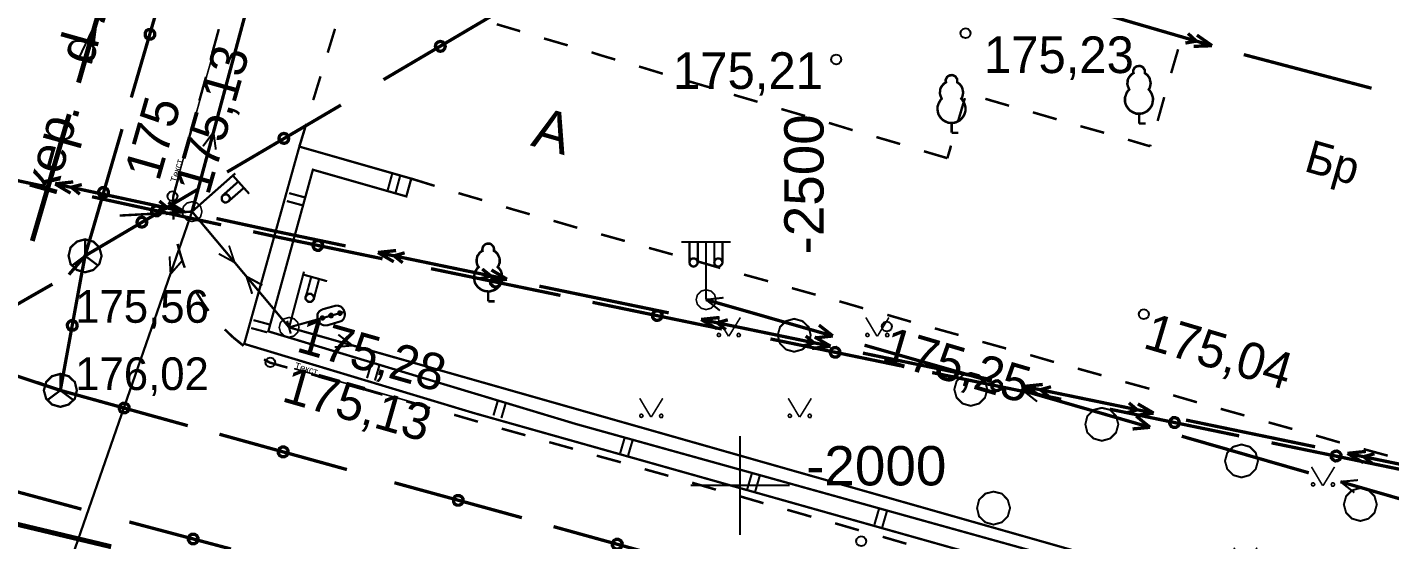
# Model space of a CAD drawing. Extents: x -2634 to -2115, y -2142 to -1393.
# Drawn here: x -2521.59 to -2480.32, y -2001.65 to -1986.11 of the extents above; entities that cross this region are included whole.
import ezdxf

# ---------------------------------------------------------------- set-up
doc = ezdxf.new("R2010")
doc.units = 0
doc.header["$MEASUREMENT"] = 0
for name, color, linetype in [('500_Геодез-Пункты_гео', 7, 'Continuous'), ('500_Дополн-Бордюры__п', 7, 'Continuous'), ('500_Дороги-Проезжие_ч', 7, 'Continuous'), ('500_Линии_-Линии_связ', 7, 'Continuous'), ('500_Линии_-ЛЭП_кабель', 7, 'Continuous'), ('500_Линии_-ЛЭП_провод', 7, 'Continuous'), ('500_Линии_-Смотровые_', 7, 'Continuous'), ('500_Линии_-Фонари_час', 7, 'Continuous'), ('500_Линии_-Электрокаб', 7, 'Continuous'), ('500_Объект-Опоры', 7, 'Continuous'), ('500_Огражд-Ограждения', 7, 'Continuous'), ('500_Растит-Газоны__са', 7, 'Continuous'), ('500_Растит-Лес_и_лесо', 7, 'Continuous'), ('500_Рельеф-Высотные_о', 7, 'Continuous'), ('500_Трубоп-Газопровод', 7, 'Continuous'), ('500_Трубоп-Канализаци', 7, 'Continuous'), ('ЗАЯВКИ-Условные_з', 7, 'Continuous')]:
    doc.layers.add(name, color=color, linetype=linetype)
doc.styles.add('TARIAL', font='Arial')

# ---------------------------------------------------------------- blocks, each defined once
blk = doc.blocks.new('block_25')
at = {"layer": '500_Растит-Газоны__са', "color": 0, "const_width": 0.05}
for points in [[(2.35, 3.02), (2.69, 2.45)], [(2.7, 2.45), (3.05, 3.02)], [(0, 0.57), (0.34, 0)], [(0.35, 0), (0.7, 0.57)]]:
    blk.add_lwpolyline(points, dxfattribs=at)
for points in [[(2.4, 2.54), (2.42, 2.53), (2.44, 2.51), (2.45, 2.49), (2.44, 2.46), (2.42, 2.45), (2.4, 2.44), (2.37, 2.45), (2.36, 2.46), (2.35, 2.49), (2.36, 2.51), (2.37, 2.53)], [(3, 2.54), (3.02, 2.53), (3.04, 2.51), (3.05, 2.49), (3.04, 2.46), (3.02, 2.44), (3, 2.44), (2.97, 2.44), (2.96, 2.46), (2.95, 2.49), (2.96, 2.51), (2.97, 2.53)], [(0.05, 0.09), (0.07, 0.08), (0.09, 0.06), (0.1, 0.04), (0.09, 0.01), (0.07, 0), (0.05, -0.01), (0.02, 0), (0.01, 0.01), (0, 0.04), (0.01, 0.06), (0.02, 0.08)], [(0.65, 0.09), (0.68, 0.08), (0.69, 0.06), (0.7, 0.04), (0.69, 0.01), (0.68, -0.01), (0.65, -0.01), (0.63, -0.01), (0.61, 0.01), (0.6, 0.04), (0.61, 0.06), (0.63, 0.08)]]:
    blk.add_lwpolyline(points, close=True, dxfattribs=at)

msp = doc.modelspace()

# ---------------------------------------------------------------- linework, layer by layer
at = {"layer": '500_Геодез-Пункты_гео', "color": 94, "const_width": 0.065}
for points in [[(-2500, -1998.5), (-2500, -2001.5)], [(-2501.5, -2000), (-2498.5, -2000)]]:
    msp.add_lwpolyline(points, dxfattribs=at)
at = {"layer": '500_Дополн-Бордюры__п', "color": 1, "const_width": 0.075}
for points in [[(-2506.66, -1986.23), (-2507.37, -1986.02)], [(-2515.99, -1986.9), (-2515.79, -1986.17)], [(-2512.27, -1986.16), (-2512.49, -1986.88)], [(-2505.22, -1986.66), (-2505.94, -1986.45)], [(-2504.19, -1986.97), (-2504.5, -1986.87)], [(-2486.73, -1986.78), (-2486.94, -1987.5)], [(-2503.78, -1987.09), (-2504.19, -1986.97)], [(-2502.34, -1987.52), (-2503.06, -1987.3)], [(-2516.38, -1988.34), (-2516.18, -1987.62)], [(-2512.71, -1987.6), (-2512.93, -1988.32)], [(-2500.9, -1987.94), (-2501.62, -1987.73)], [(-2499.47, -1988.37), (-2500.19, -1988.16)], [(-2498.03, -1988.8), (-2498.75, -1988.59)], [(-2493.19, -1988.26), (-2493.4, -1988.98)], [(-2491.85, -1988.49), (-2492.57, -1988.28)], [(-2487.15, -1988.23), (-2487.35, -1988.95)], [(-2496.59, -1989.23), (-2497.31, -1989.01)], [(-2490.41, -1988.9), (-2491.13, -1988.69)], [(-2516.78, -1989.79), (-2516.58, -1989.07)], [(-2513.14, -1989.04), (-2513.35, -1989.73)], [(-2513.35, -1989.73), (-2513.25, -1989.4)], [(-2488.97, -1989.31), (-2489.69, -1989.11)], [(-2495.15, -1989.65), (-2495.87, -1989.44)], [(-2493.61, -1989.7), (-2493.72, -1990.08)], [(-2493.72, -1990.08), (-2493.62, -1989.75)], [(-2487.58, -1989.72), (-2488.25, -1989.52)], [(-2487.56, -1989.67), (-2487.58, -1989.72)], [(-2493.72, -1990.08), (-2494.43, -1989.87)], [(-2517.17, -1991.24), (-2516.97, -1990.51)], [(-2509.96, -1990.7), (-2509.25, -1990.92)], [(-2517.17, -1991.24), (-2517.19, -1991.59)], [(-2517.17, -1991.26), (-2517.17, -1991.24)], [(-2517.17, -1991.6), (-2517.17, -1991.26)], [(-2508.53, -1991.14), (-2507.81, -1991.35)], [(-2517.16, -1991.94), (-2517.17, -1991.6)], [(-2507.09, -1991.57), (-2506.89, -1991.63)], [(-2506.89, -1991.63), (-2506.37, -1991.78)], [(-2505.65, -1991.98), (-2504.93, -1992.19)], [(-2516.97, -1992.94), (-2517.04, -1992.68)], [(-2504.21, -1992.39), (-2503.49, -1992.59)], [(-2516.87, -1993.27), (-2516.97, -1992.94)], [(-2502.76, -1992.8), (-2502.04, -1993)], [(-2516.82, -1993.4), (-2516.87, -1993.27)], [(-2501.32, -1993.2), (-2500.6, -1993.41)], [(-2499.88, -1993.61), (-2499.15, -1993.81)], [(-2516.44, -1994.19), (-2516.5, -1994.08)], [(-2516.26, -1994.48), (-2516.44, -1994.19)], [(-2498.43, -1994.02), (-2497.71, -1994.22)], [(-2516.1, -1994.71), (-2516.26, -1994.48)], [(-2496.99, -1994.42), (-2496.27, -1994.63)], [(-2495.54, -1994.83), (-2494.82, -1995.04)], [(-2515.36, -1995.51), (-2515.61, -1995.27)], [(-2515.1, -1995.72), (-2515.36, -1995.51)], [(-2494.1, -1995.24), (-2493.38, -1995.44)], [(-2515.04, -1995.77), (-2515.1, -1995.72)], [(-2492.66, -1995.65), (-2491.94, -1995.85)], [(-2514.24, -1996.28), (-2514.42, -1996.18)], [(-2513.71, -1996.43), (-2514.24, -1996.28)], [(-2491.21, -1996.05), (-2490.49, -1996.26)], [(-2512.27, -1996.84), (-2512.99, -1996.63)], [(-2489.77, -1996.46), (-2489.05, -1996.66)], [(-2510.83, -1997.25), (-2511.55, -1997.04)], [(-2488.33, -1996.87), (-2487.6, -1997.07)], [(-2486.88, -1997.27), (-2486.16, -1997.48)], [(-2509.39, -1997.66), (-2510.11, -1997.45)], [(-2485.44, -1997.68), (-2484.72, -1997.88)], [(-2507.94, -1998.07), (-2508.66, -1997.86)], [(-2483.99, -1998.09), (-2483.27, -1998.29)], [(-2506.5, -1998.48), (-2507.22, -1998.28)], [(-2482.55, -1998.49), (-2481.83, -1998.7)], [(-2505.06, -1998.89), (-2505.78, -1998.69)], [(-2481.11, -1998.9), (-2480.38, -1999.1)], [(-2503.61, -1999.3), (-2504.34, -1999.1)], [(-2502.17, -1999.71), (-2502.89, -1999.51)], [(-2500.73, -2000.13), (-2501.45, -1999.92)], [(-2499.29, -2000.54), (-2500.01, -2000.33)], [(-2497.84, -2000.95), (-2498.57, -2000.74)], [(-2496.4, -2001.36), (-2497.12, -2001.15)], [(-2494.96, -2001.77), (-2495.68, -2001.56)]]:
    msp.add_lwpolyline(points, dxfattribs=at)
at = {"layer": '500_Линии_-Линии_связ', "color": 0, "const_width": 0.1}
for points in [[(-2518.44, -1988.24), (-2517.32, -1984.4)], [(-2510.8, -1987.7), (-2507.36, -1985.67)], [(-2515.54, -1990.5), (-2512.09, -1988.47)], [(-2519.84, -1993.04), (-2518.72, -1989.2)], [(-2521.1, -1990.93), (-2525.01, -1990.09)], [(-2519.84, -1993.04), (-2516.4, -1991.01)], [(-2515.72, -1992.1), (-2519.63, -1991.25)], [(-2513.88, -1992.5), (-2514.75, -1992.31)], [(-2510.83, -1993.13), (-2513.88, -1992.5)], [(-2519.84, -1993.04), (-2520.33, -1993.61)], [(-2519.84, -1993.04), (-2519.98, -1993.78)], [(-2520.59, -1997.12), (-2519.87, -1993.18)], [(-2505.44, -1994.24), (-2509.36, -1993.43)], [(-2524.3, -1995.89), (-2520.83, -1993.9)], [(-2500.55, -1995.26), (-2504.47, -1994.45)], [(-2495.16, -1996.37), (-2499.08, -1995.56)], [(-2523.73, -1996.08), (-2520.59, -1997.12)], [(-2490.27, -1997.39), (-2494.18, -1996.58)], [(-2520.59, -1997.12), (-2521.3, -1996.88)], [(-2520.59, -1997.12), (-2516.73, -1998.19)], [(-2484.88, -1998.5), (-2488.8, -1997.69)], [(-2515.77, -1998.45), (-2511.91, -1999.52)], [(-2479.98, -1999.52), (-2483.9, -1998.71)], [(-2523.81, -1999.68), (-2519.95, -2000.72)], [(-2510.47, -1999.92), (-2506.61, -2000.98)], [(-2518.5, -2001.11), (-2515.42, -2001.93)], [(-2505.65, -2001.25), (-2501.79, -2002.32)]]:
    msp.add_lwpolyline(points, dxfattribs=at)
for points in [[(-2518.02, -1986.28), (-2517.98, -1986.21), (-2517.91, -1986.18), (-2517.84, -1986.18), (-2517.77, -1986.22), (-2517.73, -1986.29), (-2517.73, -1986.36), (-2517.77, -1986.43), (-2517.84, -1986.47), (-2517.92, -1986.47), (-2517.99, -1986.43), (-2518.02, -1986.36)], [(-2509.15, -1986.56), (-2509.08, -1986.54), (-2509, -1986.56), (-2508.95, -1986.61), (-2508.93, -1986.69), (-2508.95, -1986.76), (-2509, -1986.82), (-2509.08, -1986.84), (-2509.15, -1986.82), (-2509.21, -1986.76), (-2509.23, -1986.69), (-2509.21, -1986.61)], [(-2513.89, -1989.35), (-2513.82, -1989.33), (-2513.74, -1989.35), (-2513.69, -1989.41), (-2513.67, -1989.48), (-2513.69, -1989.56), (-2513.74, -1989.61), (-2513.81, -1989.63), (-2513.89, -1989.61), (-2513.95, -1989.56), (-2513.97, -1989.48), (-2513.95, -1989.41)], [(-2519.43, -1991.08), (-2519.39, -1991.01), (-2519.32, -1990.97), (-2519.24, -1990.98), (-2519.17, -1991.02), (-2519.14, -1991.08), (-2519.14, -1991.16), (-2519.18, -1991.23), (-2519.25, -1991.27), (-2519.33, -1991.26), (-2519.39, -1991.22), (-2519.43, -1991.16)], [(-2518.2, -1991.89), (-2518.12, -1991.87), (-2518.05, -1991.89), (-2517.99, -1991.95), (-2517.97, -1992.02), (-2517.99, -1992.1), (-2518.05, -1992.15), (-2518.12, -1992.17), (-2518.2, -1992.15), (-2518.25, -1992.1), (-2518.27, -1992.03), (-2518.25, -1991.95)], [(-2517.71, -1991.82), (-2517.78, -1991.79), (-2517.82, -1991.72), (-2517.82, -1991.64), (-2517.79, -1991.57), (-2517.72, -1991.53), (-2517.65, -1991.53), (-2517.58, -1991.56), (-2517.53, -1991.63), (-2517.53, -1991.71), (-2517.57, -1991.78), (-2517.63, -1991.82)], [(-2512.82, -1992.87), (-2512.89, -1992.84), (-2512.93, -1992.77), (-2512.94, -1992.69), (-2512.9, -1992.62), (-2512.84, -1992.58), (-2512.76, -1992.58), (-2512.69, -1992.61), (-2512.65, -1992.68), (-2512.64, -1992.75), (-2512.68, -1992.82), (-2512.74, -1992.87)], [(-2507.43, -1993.99), (-2507.5, -1993.95), (-2507.55, -1993.89), (-2507.55, -1993.81), (-2507.52, -1993.74), (-2507.45, -1993.7), (-2507.37, -1993.69), (-2507.3, -1993.73), (-2507.26, -1993.79), (-2507.26, -1993.87), (-2507.29, -1993.94), (-2507.36, -1993.98)], [(-2502.54, -1995), (-2502.61, -1994.96), (-2502.65, -1994.9), (-2502.65, -1994.82), (-2502.62, -1994.75), (-2502.55, -1994.71), (-2502.48, -1994.71), (-2502.41, -1994.74), (-2502.36, -1994.81), (-2502.36, -1994.88), (-2502.4, -1994.95), (-2502.46, -1994.99)], [(-2520.38, -1995.12), (-2520.34, -1995.05), (-2520.28, -1995.01), (-2520.2, -1995), (-2520.13, -1995.04), (-2520.09, -1995.1), (-2520.08, -1995.18), (-2520.11, -1995.25), (-2520.18, -1995.29), (-2520.26, -1995.3), (-2520.33, -1995.27), (-2520.37, -1995.2)], [(-2497.15, -1996.11), (-2497.22, -1996.08), (-2497.26, -1996.01), (-2497.27, -1995.94), (-2497.23, -1995.87), (-2497.17, -1995.83), (-2497.09, -1995.82), (-2497.02, -1995.86), (-2496.98, -1995.92), (-2496.97, -1996), (-2497.01, -1996.07), (-2497.07, -1996.11)], [(-2492.26, -1997.13), (-2492.33, -1997.09), (-2492.37, -1997.03), (-2492.37, -1996.95), (-2492.34, -1996.88), (-2492.27, -1996.84), (-2492.19, -1996.83), (-2492.13, -1996.87), (-2492.08, -1996.93), (-2492.08, -1997.01), (-2492.11, -1997.08), (-2492.18, -1997.12)], [(-2518.62, -1997.51), (-2518.55, -1997.55), (-2518.51, -1997.61), (-2518.51, -1997.69), (-2518.55, -1997.76), (-2518.62, -1997.8), (-2518.7, -1997.8), (-2518.77, -1997.76), (-2518.8, -1997.69), (-2518.8, -1997.61), (-2518.76, -1997.55), (-2518.7, -1997.51)], [(-2486.87, -1998.24), (-2486.94, -1998.21), (-2486.98, -1998.14), (-2486.99, -1998.07), (-2486.95, -1998), (-2486.89, -1997.95), (-2486.81, -1997.95), (-2486.74, -1997.98), (-2486.7, -1998.05), (-2486.69, -1998.13), (-2486.73, -1998.2), (-2486.79, -1998.24)], [(-2513.8, -1998.84), (-2513.73, -1998.88), (-2513.69, -1998.95), (-2513.7, -1999.03), (-2513.73, -1999.09), (-2513.8, -1999.13), (-2513.88, -1999.13), (-2513.95, -1999.09), (-2513.99, -1999.02), (-2513.98, -1998.95), (-2513.95, -1998.88), (-2513.88, -1998.84)], [(-2481.97, -1999.26), (-2482.04, -1999.22), (-2482.09, -1999.16), (-2482.09, -1999.08), (-2482.06, -1999.01), (-2481.99, -1998.97), (-2481.91, -1998.96), (-2481.84, -1999), (-2481.8, -1999.06), (-2481.8, -1999.14), (-2481.83, -1999.21), (-2481.9, -1999.25)], [(-2508.5, -2000.31), (-2508.43, -2000.35), (-2508.39, -2000.41), (-2508.39, -2000.49), (-2508.43, -2000.56), (-2508.5, -2000.6), (-2508.58, -2000.6), (-2508.65, -2000.56), (-2508.68, -2000.49), (-2508.68, -2000.41), (-2508.64, -2000.34), (-2508.58, -2000.31)], [(-2516.53, -2001.48), (-2516.46, -2001.52), (-2516.42, -2001.59), (-2516.42, -2001.66), (-2516.46, -2001.73), (-2516.53, -2001.77), (-2516.61, -2001.77), (-2516.67, -2001.73), (-2516.71, -2001.66), (-2516.71, -2001.59), (-2516.67, -2001.52), (-2516.61, -2001.48)], [(-2503.68, -2001.64), (-2503.61, -2001.68), (-2503.57, -2001.75), (-2503.58, -2001.82), (-2503.61, -2001.89), (-2503.68, -2001.93), (-2503.76, -2001.93), (-2503.83, -2001.89), (-2503.87, -2001.82), (-2503.86, -2001.74), (-2503.83, -2001.68), (-2503.76, -2001.64)]]:
    msp.add_lwpolyline(points, close=True, dxfattribs=at)
at = {"layer": '500_Линии_-ЛЭП_кабель', "color": 2, "const_width": 0.1}
msp.add_lwpolyline([(-2516.6, -1991.7), (-2508.86, -1962.97)], dxfattribs=at)
at = {"layer": '500_Линии_-ЛЭП_кабель', "color": 0, "const_width": 0.06}
for points in [[(-2516.6, -1991.7), (-2515.95, -1989.29)], [(-2516.27, -1989.72), (-2515.95, -1989.29)], [(-2515.88, -1989.82), (-2515.95, -1989.29)]]:
    msp.add_lwpolyline(points, dxfattribs=at)
at = {"layer": '500_Линии_-ЛЭП_провод', "color": 253, "const_width": 0.07}
for points in [[(-2527.03, -2021.74), (-2516.6, -1991.7)], [(-2513.66, -1995.21), (-2516.6, -1991.7)], [(-2484.39, -2003.54), (-2513.66, -1995.21)]]:
    msp.add_lwpolyline(points, dxfattribs=at)
at = {"layer": '500_Линии_-ЛЭП_провод', "color": 0}
for points, const_width in [([(-2516.6, -1991.7), (-2517.25, -1993.59)], 0.06), ([(-2516.6, -1991.7), (-2515.31, -1993.24)], 0.06), ([(-2517.28, -1993.06), (-2517.25, -1993.59)], 0.06), ([(-2515.79, -1992.98), (-2515.31, -1993.24)], 0.06), ([(-2515.48, -1992.73), (-2515.31, -1993.24)], 0.06), ([(-2516.9, -1993.19), (-2517.25, -1993.59)], 0.06), ([(-2513.66, -1995.21), (-2514.95, -1993.67)], 0.065), ([(-2514.78, -1994.19), (-2514.95, -1993.67)], 0.065), ([(-2514.47, -1993.93), (-2514.95, -1993.67)], 0.065), ([(-2513.66, -1995.21), (-2511.74, -1995.76)], 0.06), ([(-2512.17, -1995.43), (-2511.74, -1995.76)], 0.06), ([(-2512.28, -1995.81), (-2511.74, -1995.76)], 0.06)]:
    msp.add_lwpolyline(points, dxfattribs=dict(at, const_width=const_width))
at = {"layer": '500_Линии_-Смотровые_', "color": 0, "const_width": 0.07}
for points in [[(-2519.84, -1992.54), (-2519.59, -1992.61), (-2519.41, -1992.79), (-2519.34, -1993.04), (-2519.41, -1993.29), (-2519.59, -1993.47), (-2519.84, -1993.54), (-2520.09, -1993.47), (-2520.28, -1993.29), (-2520.34, -1993.04), (-2520.28, -1992.79), (-2520.09, -1992.61)], [(-2519.84, -1992.99), (-2519.84, -1992.99), (-2519.84, -1992.99), (-2519.84, -1992.99), (-2519.84, -1992.99), (-2519.84, -1992.99), (-2519.84, -1992.99), (-2519.84, -1992.99), (-2519.84, -1992.99), (-2519.84, -1992.99), (-2519.84, -1992.99), (-2519.84, -1992.99)], [(-2520.59, -1996.62), (-2520.34, -1996.69), (-2520.15, -1996.87), (-2520.09, -1997.12), (-2520.15, -1997.37), (-2520.34, -1997.55), (-2520.59, -1997.62), (-2520.84, -1997.55), (-2521.02, -1997.37), (-2521.09, -1997.12), (-2521.02, -1996.87), (-2520.84, -1996.69)], [(-2520.59, -1997.07), (-2520.59, -1997.07), (-2520.59, -1997.07), (-2520.59, -1997.07), (-2520.59, -1997.07), (-2520.59, -1997.07), (-2520.59, -1997.07), (-2520.59, -1997.07), (-2520.59, -1997.07), (-2520.59, -1997.07), (-2520.59, -1997.07), (-2520.59, -1997.07)]]:
    msp.add_lwpolyline(points, close=True, dxfattribs=at)
at = {"layer": '500_Линии_-Смотровые_', "color": 0, "const_width": 0.065}
for points in [[(-2519.84, -1992.54), (-2519.84, -1993.04)], [(-2520.24, -1993.34), (-2519.84, -1993.04)], [(-2519.84, -1993.04), (-2519.44, -1993.34)], [(-2520.59, -1996.62), (-2520.59, -1997.12)], [(-2520.99, -1997.42), (-2520.59, -1997.12)], [(-2520.59, -1997.12), (-2520.19, -1997.42)]]:
    msp.add_lwpolyline(points, dxfattribs=at)
at = {"layer": '500_Линии_-Фонари_час', "color": 0, "const_width": 0.065}
for points in [[(-2516.6, -1991.7), (-2515.29, -1990.54)], [(-2514.87, -1991.16), (-2515.37, -1990.6)], [(-2515.68, -1991.22), (-2515.2, -1990.79)], [(-2515.52, -1991.41), (-2515.03, -1990.98)], [(-2515.67, -1991.21), (-2515.57, -1991.12)], [(-2515.65, -1991.19), (-2515.65, -1991.19)], [(-2515.5, -1991.39), (-2515.41, -1991.31)], [(-2515.5, -1991.39), (-2515.41, -1991.31)], [(-2500.28, -1992.62), (-2501.78, -1992.62)], [(-2501.53, -1993.27), (-2501.53, -1992.62)], [(-2501.28, -1993.27), (-2501.28, -1992.62)], [(-2501.03, -1994.37), (-2501.03, -1992.62)], [(-2500.78, -1993.24), (-2500.78, -1992.62)], [(-2500.53, -1993.24), (-2500.53, -1992.62)], [(-2501.53, -1993.24), (-2501.53, -1993.12)], [(-2501.53, -1993.24), (-2501.53, -1993.12)], [(-2501.28, -1993.24), (-2501.28, -1993.12)], [(-2500.78, -1993.24), (-2500.78, -1993.12)], [(-2500.53, -1993.24), (-2500.53, -1993.12)], [(-2513.66, -1995.21), (-2513.21, -1993.52)], [(-2501.28, -1993.27), (-2501.28, -1993.27)], [(-2512.51, -1993.81), (-2513.23, -1993.61)], [(-2513.16, -1994.31), (-2512.99, -1993.68)], [(-2512.92, -1994.37), (-2512.75, -1993.74)], [(-2513.16, -1994.28), (-2513.12, -1994.16)], [(-2513.15, -1994.26), (-2513.15, -1994.26)], [(-2512.91, -1994.35), (-2512.88, -1994.23)], [(-2512.91, -1994.35), (-2512.88, -1994.23)], [(-2513.66, -1995.21), (-2511.98, -1994.74)], [(-2513.61, -1995.4), (-2513.72, -1995.01)]]:
    msp.add_lwpolyline(points, dxfattribs=at)
at = {"layer": '500_Линии_-Фонари_час', "color": 0}
for points, const_width in [([(-2515.67, -1991.21), (-2515.61, -1991.18), (-2515.54, -1991.18), (-2515.49, -1991.22), (-2515.46, -1991.27), (-2515.46, -1991.34), (-2515.5, -1991.39), (-2515.56, -1991.42), (-2515.62, -1991.42), (-2515.68, -1991.38), (-2515.7, -1991.33), (-2515.7, -1991.26)], 0.07), ([(-2501.53, -1993.24), (-2501.52, -1993.18), (-2501.47, -1993.13), (-2501.41, -1993.12), (-2501.35, -1993.13), (-2501.3, -1993.18), (-2501.28, -1993.24), (-2501.3, -1993.3), (-2501.35, -1993.35), (-2501.41, -1993.37), (-2501.47, -1993.35), (-2501.52, -1993.3)], 0.07), ([(-2500.78, -1993.24), (-2500.77, -1993.18), (-2500.72, -1993.13), (-2500.66, -1993.12), (-2500.6, -1993.13), (-2500.55, -1993.18), (-2500.53, -1993.24), (-2500.55, -1993.3), (-2500.6, -1993.35), (-2500.66, -1993.37), (-2500.72, -1993.35), (-2500.77, -1993.3)], 0.07), ([(-2513.16, -1994.28), (-2513.12, -1994.23), (-2513.07, -1994.19), (-2513, -1994.19), (-2512.95, -1994.23), (-2512.91, -1994.28), (-2512.91, -1994.35), (-2512.95, -1994.4), (-2513, -1994.44), (-2513.07, -1994.44), (-2513.12, -1994.4), (-2513.16, -1994.35)], 0.07), ([(-2511.98, -1994.74), (-2512.01, -1994.67), (-2512.05, -1994.62), (-2512.09, -1994.58), (-2512.15, -1994.56), (-2512.2, -1994.55), (-2512.24, -1994.55), (-2512.64, -1994.66), (-2512.7, -1994.69), (-2512.74, -1994.72), (-2512.78, -1994.77), (-2512.8, -1994.81), (-2512.8, -1994.87), (-2512.8, -1994.92), (-2512.8, -1994.97), (-2512.78, -1995.01), (-2512.75, -1995.06), (-2512.71, -1995.1), (-2512.66, -1995.13), (-2512.6, -1995.15), (-2512.53, -1995.15), (-2512.51, -1995.15), (-2512.11, -1995.03), (-2512.06, -1995.01), (-2512.02, -1994.97), (-2511.99, -1994.91), (-2511.97, -1994.84), (-2511.97, -1994.79)], 0.065), ([(-2512.14, -1994.73), (-2512.11, -1994.73), (-2512.09, -1994.74), (-2512.07, -1994.76), (-2512.07, -1994.79), (-2512.09, -1994.81), (-2512.11, -1994.83), (-2512.13, -1994.83), (-2512.16, -1994.81), (-2512.17, -1994.79), (-2512.17, -1994.77), (-2512.16, -1994.74)], 0.07), ([(-2512.67, -1994.88), (-2512.64, -1994.88), (-2512.62, -1994.89), (-2512.6, -1994.91), (-2512.6, -1994.94), (-2512.62, -1994.96), (-2512.64, -1994.97), (-2512.66, -1994.97), (-2512.69, -1994.96), (-2512.7, -1994.94), (-2512.7, -1994.91), (-2512.69, -1994.89)], 0.07), ([(-2512.4, -1994.8), (-2512.37, -1994.8), (-2512.35, -1994.82), (-2512.34, -1994.84), (-2512.34, -1994.86), (-2512.35, -1994.89), (-2512.37, -1994.9), (-2512.4, -1994.9), (-2512.42, -1994.89), (-2512.43, -1994.87), (-2512.44, -1994.84), (-2512.42, -1994.82)], 0.07)]:
    msp.add_lwpolyline(points, close=True, dxfattribs=dict(at, const_width=const_width))
for points in [[(-2514.34, -1995.39), (-2514.34, -1995.39)], [(-2515.16, -1995.62), (-2515.16, -1995.62)]]:
    msp.add_lwpolyline(points, dxfattribs=at)
at = {"layer": '500_Линии_-Электрокаб', "color": 12, "const_width": 0.1}
for points in [[(-2489.54, -1985.55), (-2485.7, -1986.67)], [(-2486.51, -1986.59), (-2486.18, -1986.53)], [(-2486.43, -1986.3), (-2486.18, -1986.53)], [(-2486.16, -1986.35), (-2485.7, -1986.67)], [(-2486.26, -1986.69), (-2485.7, -1986.67)], [(-2484.74, -1986.94), (-2480.87, -1987.96)], [(-2520.2, -1990.8), (-2520.75, -1990.86)], [(-2516.84, -1991.7), (-2520.75, -1990.86)], [(-2520.28, -1991.14), (-2520.75, -1990.86)], [(-2519.94, -1990.88), (-2520.26, -1990.96)], [(-2520, -1991.17), (-2520.26, -1990.96)], [(-2517.34, -1991.59), (-2517.59, -1991.38)], [(-2516.84, -1991.7), (-2517.32, -1991.42)], [(-2517.34, -1991.59), (-2517.65, -1991.68)], [(-2516.84, -1991.7), (-2517.4, -1991.76)], [(-2514.06, -1992.3), (-2515.86, -1991.91)], [(-2511.95, -1992.74), (-2514.06, -1992.3)], [(-2510.42, -1992.88), (-2510.97, -1992.94)], [(-2507.06, -1993.75), (-2510.97, -1992.94)], [(-2510.49, -1993.22), (-2510.97, -1992.94)], [(-2510.16, -1992.95), (-2510.48, -1993.04)], [(-2510.22, -1993.25), (-2510.48, -1993.04)], [(-2507.55, -1993.65), (-2507.81, -1993.44)], [(-2507.06, -1993.75), (-2507.53, -1993.47)], [(-2507.55, -1993.65), (-2507.87, -1993.74)], [(-2507.06, -1993.75), (-2507.61, -1993.82)], [(-2502.16, -1994.77), (-2506.08, -1993.96)], [(-2500.62, -1994.91), (-2501.18, -1994.97)], [(-2497.26, -1995.78), (-2501.18, -1994.97)], [(-2500.7, -1995.25), (-2501.18, -1994.97)], [(-2500.37, -1994.98), (-2500.69, -1995.07)], [(-2500.43, -1995.28), (-2500.69, -1995.07)], [(-2497.76, -1995.68), (-2498.01, -1995.47)], [(-2497.26, -1995.78), (-2497.74, -1995.5)], [(-2497.76, -1995.68), (-2498.07, -1995.77)], [(-2497.26, -1995.78), (-2497.82, -1995.85)], [(-2492.37, -1996.8), (-2496.28, -1995.99)], [(-2490.83, -1996.94), (-2491.39, -1997)], [(-2487.47, -1997.81), (-2491.39, -1997)], [(-2490.91, -1997.28), (-2491.39, -1997)], [(-2490.58, -1997.01), (-2490.9, -1997.1)], [(-2490.64, -1997.31), (-2490.9, -1997.1)], [(-2487.97, -1997.71), (-2488.22, -1997.5)], [(-2487.47, -1997.81), (-2487.95, -1997.53)], [(-2487.97, -1997.71), (-2488.28, -1997.8)], [(-2487.47, -1997.81), (-2488.02, -1997.88)], [(-2482.58, -1998.83), (-2486.49, -1998.02)], [(-2481.04, -1998.97), (-2481.6, -1999.03)], [(-2477.68, -1999.84), (-2481.6, -1999.03)], [(-2481.12, -1999.31), (-2481.6, -1999.03)], [(-2480.78, -1999.04), (-2481.11, -1999.13)], [(-2480.84, -1999.34), (-2481.11, -1999.13)]]:
    msp.add_lwpolyline(points, dxfattribs=at)
at = {"layer": '500_Линии_-Электрокаб', "color": 1}
for points, const_width in [([(-2501.03, -1994.37), (-2497.19, -1995.47)], 0.1), ([(-2501.03, -1994.37), (-2500.5, -1994.31)], 0.06), ([(-2501.03, -1994.37), (-2500.61, -1994.7)], 0.06), ([(-2497.61, -1995.14), (-2497.19, -1995.47)], 0.1), ([(-2497.72, -1995.53), (-2497.19, -1995.47)], 0.1), ([(-2496.23, -1995.75), (-2492.38, -1996.85)], 0.1), ([(-2491.42, -1997.13), (-2487.58, -1998.24)], 0.1), ([(-2491.42, -1997.13), (-2490.89, -1997.08)], 0.06), ([(-2491.42, -1997.13), (-2491, -1997.46)], 0.06), ([(-2488, -1997.9), (-2487.58, -1998.24)], 0.1), ([(-2488.11, -1998.29), (-2487.58, -1998.24)], 0.1), ([(-2486.62, -1998.51), (-2482.77, -1999.62)], 0.1), ([(-2481.81, -1999.89), (-2478.51, -2000.84)], 0.1), ([(-2481.81, -1999.89), (-2481.28, -1999.84)], 0.06), ([(-2481.81, -1999.89), (-2481.39, -2000.22)], 0.06)]:
    msp.add_lwpolyline(points, dxfattribs=dict(at, const_width=const_width))
at = {"layer": '500_Объект-Опоры', "color": 1, "const_width": 0.05}
for points in [[(-2516.6, -1991.4), (-2516.45, -1991.44), (-2516.34, -1991.55), (-2516.3, -1991.7), (-2516.34, -1991.85), (-2516.45, -1991.96), (-2516.6, -1992), (-2516.75, -1991.96), (-2516.86, -1991.85), (-2516.9, -1991.7), (-2516.86, -1991.55), (-2516.75, -1991.44)], [(-2501.03, -1994.07), (-2500.88, -1994.11), (-2500.77, -1994.22), (-2500.73, -1994.37), (-2500.77, -1994.52), (-2500.88, -1994.63), (-2501.03, -1994.67), (-2501.18, -1994.63), (-2501.29, -1994.52), (-2501.33, -1994.37), (-2501.29, -1994.22), (-2501.18, -1994.11)], [(-2513.66, -1994.91), (-2513.51, -1994.95), (-2513.4, -1995.06), (-2513.36, -1995.21), (-2513.4, -1995.36), (-2513.51, -1995.47), (-2513.66, -1995.51), (-2513.81, -1995.47), (-2513.92, -1995.36), (-2513.96, -1995.21), (-2513.92, -1995.06), (-2513.81, -1994.95)]]:
    msp.add_lwpolyline(points, close=True, dxfattribs=at)
at = {"layer": '500_Объект-Опоры', "color": 0, "const_width": 0.075}
msp.add_lwpolyline([(-2516.6, -1991.7), (-2518.79, -1991.82)], dxfattribs=at)
at = {"layer": '500_Огражд-Ограждения', "color": 0, "const_width": 0.07}
msp.add_lwpolyline([(-2449.67, -2014.36), (-2473.11, -2007.67), (-2508.09, -1997.8), (-2515.02, -1995.71), (-2513.35, -1989.73), (-2509.96, -1990.7), (-2510.11, -1991.24), (-2512.94, -1990.43), (-2514.29, -1995.33), (-2504.97, -1998.14), (-2471.31, -2007.51), (-2449.51, -2013.8)], close=True, dxfattribs=at)
at = {"layer": '500_Огражд-Ограждения', "color": 0, "const_width": 0.065}
for points in [[(-2510.67, -1991.04), (-2510.54, -1990.56)], [(-2510.54, -1990.56), (-2510.54, -1990.56)], [(-2510.54, -1990.56), (-2510.54, -1990.56)], [(-2510.43, -1991.11), (-2510.3, -1990.63)], [(-2513.25, -1991.51), (-2513.73, -1991.38)], [(-2513.18, -1991.27), (-2513.66, -1991.14)], [(-2514.26, -1995.12), (-2514.74, -1994.99)], [(-2514.81, -1995.23), (-2514.81, -1995.23)], [(-2514.81, -1995.23), (-2514.81, -1995.23)], [(-2514.33, -1995.36), (-2514.81, -1995.23)], [(-2511.16, -1996.27), (-2511.3, -1996.75)], [(-2510.92, -1996.34), (-2511.06, -1996.82)], [(-2507.33, -1997.41), (-2507.47, -1997.88)], [(-2507.09, -1997.48), (-2507.23, -1997.96)], [(-2507.23, -1997.96), (-2507.23, -1997.96)], [(-2507.23, -1997.96), (-2507.23, -1997.96)], [(-2503.49, -1998.54), (-2503.63, -1999.02)], [(-2503.25, -1998.62), (-2503.39, -1999.09)], [(-2499.64, -1999.63), (-2499.78, -2000.11)], [(-2499.4, -1999.7), (-2499.54, -2000.18)], [(-2499.54, -2000.18), (-2499.54, -2000.18)], [(-2499.54, -2000.18), (-2499.54, -2000.18)], [(-2495.79, -2000.71), (-2495.93, -2001.19)], [(-2495.55, -2000.78), (-2495.69, -2001.26)]]:
    msp.add_lwpolyline(points, dxfattribs=at)
at = {"layer": '500_Растит-Лес_и_лесо', "color": 94, "const_width": 0.075}
for points in [[(-2487.91, -1988.73), (-2488, -1988.73), (-2488.07, -1988.7), (-2488.13, -1988.67), (-2488.18, -1988.64), (-2488.22, -1988.6), (-2488.26, -1988.55), (-2488.3, -1988.49), (-2488.32, -1988.44), (-2488.34, -1988.37), (-2488.34, -1988.31), (-2488.34, -1988.24), (-2488.32, -1988.19), (-2488.3, -1988.13), (-2488.28, -1988.08), (-2488.25, -1988.04), (-2488.21, -1988), (-2488.23, -1987.95), (-2488.25, -1987.9), (-2488.27, -1987.83), (-2488.26, -1987.78), (-2488.26, -1987.72), (-2488.24, -1987.67), (-2488.21, -1987.62), (-2488.17, -1987.57), (-2488.13, -1987.53), (-2488.08, -1987.5), (-2488.09, -1987.46), (-2488.09, -1987.42), (-2488.07, -1987.38), (-2488.05, -1987.34), (-2488.01, -1987.31), (-2487.97, -1987.29), (-2487.94, -1987.29), (-2487.9, -1987.28), (-2487.86, -1987.29), (-2487.82, -1987.31), (-2487.79, -1987.33), (-2487.76, -1987.38), (-2487.74, -1987.41), (-2487.74, -1987.45), (-2487.74, -1987.48), (-2487.74, -1987.5), (-2487.7, -1987.53), (-2487.66, -1987.56), (-2487.64, -1987.59), (-2487.61, -1987.63), (-2487.59, -1987.67), (-2487.58, -1987.72), (-2487.57, -1987.76), (-2487.56, -1987.81), (-2487.57, -1987.86), (-2487.58, -1987.91), (-2487.59, -1987.95), (-2487.62, -1988), (-2487.59, -1988.03), (-2487.56, -1988.08), (-2487.53, -1988.13), (-2487.51, -1988.19), (-2487.49, -1988.26), (-2487.49, -1988.31), (-2487.5, -1988.36), (-2487.51, -1988.43), (-2487.53, -1988.49), (-2487.57, -1988.55), (-2487.61, -1988.6), (-2487.66, -1988.65), (-2487.73, -1988.69), (-2487.8, -1988.72), (-2487.87, -1988.73)], [(-2493.59, -1989.01), (-2493.68, -1989.01), (-2493.75, -1988.98), (-2493.81, -1988.95), (-2493.86, -1988.92), (-2493.9, -1988.88), (-2493.94, -1988.83), (-2493.98, -1988.77), (-2494, -1988.72), (-2494.01, -1988.66), (-2494.02, -1988.59), (-2494.02, -1988.52), (-2494, -1988.47), (-2493.98, -1988.41), (-2493.95, -1988.36), (-2493.93, -1988.32), (-2493.89, -1988.28), (-2493.91, -1988.23), (-2493.93, -1988.18), (-2493.95, -1988.11), (-2493.94, -1988.06), (-2493.94, -1988), (-2493.92, -1987.95), (-2493.89, -1987.9), (-2493.85, -1987.85), (-2493.81, -1987.81), (-2493.76, -1987.78), (-2493.77, -1987.74), (-2493.77, -1987.7), (-2493.75, -1987.66), (-2493.73, -1987.62), (-2493.69, -1987.59), (-2493.65, -1987.57), (-2493.62, -1987.57), (-2493.58, -1987.56), (-2493.54, -1987.57), (-2493.5, -1987.59), (-2493.47, -1987.61), (-2493.44, -1987.66), (-2493.42, -1987.69), (-2493.42, -1987.73), (-2493.42, -1987.76), (-2493.42, -1987.78), (-2493.38, -1987.81), (-2493.34, -1987.84), (-2493.32, -1987.87), (-2493.29, -1987.91), (-2493.27, -1987.95), (-2493.26, -1988), (-2493.25, -1988.04), (-2493.24, -1988.1), (-2493.25, -1988.14), (-2493.26, -1988.19), (-2493.27, -1988.23), (-2493.3, -1988.28), (-2493.27, -1988.31), (-2493.24, -1988.36), (-2493.21, -1988.41), (-2493.19, -1988.47), (-2493.17, -1988.54), (-2493.17, -1988.59), (-2493.17, -1988.64), (-2493.19, -1988.71), (-2493.21, -1988.77), (-2493.25, -1988.83), (-2493.29, -1988.88), (-2493.34, -1988.93), (-2493.41, -1988.97), (-2493.48, -1989), (-2493.55, -1989.01)], [(-2507.63, -1994.12), (-2507.72, -1994.11), (-2507.79, -1994.09), (-2507.85, -1994.06), (-2507.9, -1994.02), (-2507.94, -1993.99), (-2507.98, -1993.94), (-2508.02, -1993.88), (-2508.04, -1993.83), (-2508.05, -1993.76), (-2508.06, -1993.69), (-2508.05, -1993.63), (-2508.04, -1993.57), (-2508.02, -1993.51), (-2507.99, -1993.47), (-2507.96, -1993.42), (-2507.92, -1993.38), (-2507.95, -1993.34), (-2507.97, -1993.28), (-2507.98, -1993.22), (-2507.98, -1993.16), (-2507.97, -1993.11), (-2507.96, -1993.05), (-2507.92, -1993), (-2507.89, -1992.95), (-2507.84, -1992.91), (-2507.8, -1992.89), (-2507.81, -1992.85), (-2507.8, -1992.81), (-2507.79, -1992.77), (-2507.76, -1992.73), (-2507.73, -1992.7), (-2507.69, -1992.68), (-2507.65, -1992.67), (-2507.62, -1992.67), (-2507.58, -1992.67), (-2507.54, -1992.69), (-2507.51, -1992.72), (-2507.47, -1992.76), (-2507.46, -1992.8), (-2507.45, -1992.84), (-2507.46, -1992.87), (-2507.46, -1992.89), (-2507.42, -1992.91), (-2507.38, -1992.95), (-2507.35, -1992.98), (-2507.33, -1993.01), (-2507.31, -1993.06), (-2507.29, -1993.1), (-2507.28, -1993.15), (-2507.28, -1993.2), (-2507.28, -1993.25), (-2507.3, -1993.29), (-2507.31, -1993.33), (-2507.34, -1993.38), (-2507.31, -1993.41), (-2507.27, -1993.46), (-2507.24, -1993.51), (-2507.22, -1993.58), (-2507.21, -1993.64), (-2507.2, -1993.7), (-2507.21, -1993.75), (-2507.22, -1993.82), (-2507.25, -1993.88), (-2507.28, -1993.94), (-2507.32, -1993.99), (-2507.38, -1994.04), (-2507.44, -1994.08), (-2507.52, -1994.1), (-2507.58, -1994.12)]]:
    msp.add_lwpolyline(points, close=True, dxfattribs=at)
for points in [[(-2493.59, -1989.31), (-2493.59, -1989.01)], [(-2487.91, -1989.03), (-2487.91, -1988.73)], [(-2493.39, -1989.31), (-2493.59, -1989.31)], [(-2487.71, -1989.03), (-2487.91, -1989.03)], [(-2507.63, -1994.42), (-2507.63, -1994.12)], [(-2507.43, -1994.42), (-2507.63, -1994.42)]]:
    msp.add_lwpolyline(points, dxfattribs=at)
at = {"layer": '500_Растит-Лес_и_лесо', "color": 0, "const_width": 0.06}
for points in [[(-2498.36, -1994.95), (-2498.11, -1995.02), (-2497.92, -1995.2), (-2497.86, -1995.45), (-2497.92, -1995.7), (-2498.11, -1995.88), (-2498.36, -1995.95), (-2498.61, -1995.88), (-2498.79, -1995.7), (-2498.86, -1995.45), (-2498.79, -1995.2), (-2498.61, -1995.02)], [(-2493.01, -1996.59), (-2492.76, -1996.66), (-2492.58, -1996.84), (-2492.51, -1997.09), (-2492.58, -1997.34), (-2492.76, -1997.52), (-2493.01, -1997.59), (-2493.26, -1997.52), (-2493.44, -1997.34), (-2493.51, -1997.09), (-2493.44, -1996.84), (-2493.26, -1996.66)], [(-2489.04, -1997.65), (-2488.79, -1997.71), (-2488.61, -1997.9), (-2488.54, -1998.15), (-2488.61, -1998.4), (-2488.79, -1998.58), (-2489.04, -1998.65), (-2489.29, -1998.58), (-2489.48, -1998.4), (-2489.54, -1998.15), (-2489.48, -1997.9), (-2489.29, -1997.71)], [(-2484.81, -1998.76), (-2484.56, -1998.83), (-2484.38, -1999.01), (-2484.31, -1999.26), (-2484.38, -1999.51), (-2484.56, -1999.69), (-2484.81, -1999.76), (-2485.06, -1999.69), (-2485.24, -1999.51), (-2485.31, -1999.26), (-2485.24, -1999.01), (-2485.06, -1998.83)], [(-2481.21, -2000.08), (-2480.96, -2000.15), (-2480.78, -2000.33), (-2480.71, -2000.58), (-2480.78, -2000.83), (-2480.96, -2001.01), (-2481.21, -2001.08), (-2481.46, -2001.01), (-2481.64, -2000.83), (-2481.71, -2000.58), (-2481.64, -2000.33), (-2481.46, -2000.15)], [(-2492.32, -2000.19), (-2492.07, -2000.25), (-2491.89, -2000.44), (-2491.82, -2000.69), (-2491.89, -2000.94), (-2492.07, -2001.12), (-2492.32, -2001.19), (-2492.57, -2001.12), (-2492.76, -2000.94), (-2492.82, -2000.69), (-2492.76, -2000.44), (-2492.57, -2000.25)]]:
    msp.add_lwpolyline(points, close=True, dxfattribs=at)
at = {"layer": '500_Рельеф-Высотные_о', "color": 0}
for points in [[(-2493.17, -1986.14), (-2493.09, -1986.16), (-2493.04, -1986.22), (-2493.02, -1986.29), (-2493.04, -1986.37), (-2493.09, -1986.42), (-2493.17, -1986.44), (-2493.24, -1986.42), (-2493.3, -1986.37), (-2493.32, -1986.29), (-2493.3, -1986.22), (-2493.24, -1986.16)], [(-2497.09, -1986.94), (-2497.01, -1986.96), (-2496.96, -1987.01), (-2496.94, -1987.09), (-2496.96, -1987.16), (-2497.01, -1987.22), (-2497.09, -1987.24), (-2497.16, -1987.22), (-2497.22, -1987.16), (-2497.24, -1987.09), (-2497.22, -1987.01), (-2497.16, -1986.96)], [(-2517.19, -1991.08), (-2517.12, -1991.1), (-2517.07, -1991.16), (-2517.04, -1991.23), (-2517.07, -1991.31), (-2517.12, -1991.36), (-2517.19, -1991.38), (-2517.27, -1991.36), (-2517.32, -1991.31), (-2517.34, -1991.23), (-2517.32, -1991.16), (-2517.27, -1991.1)], [(-2487.77, -1994.66), (-2487.7, -1994.68), (-2487.64, -1994.74), (-2487.62, -1994.81), (-2487.64, -1994.89), (-2487.7, -1994.94), (-2487.77, -1994.96), (-2487.85, -1994.94), (-2487.9, -1994.89), (-2487.92, -1994.81), (-2487.9, -1994.74), (-2487.85, -1994.68)], [(-2495.55, -1995.03), (-2495.48, -1995.05), (-2495.42, -1995.11), (-2495.4, -1995.18), (-2495.42, -1995.26), (-2495.48, -1995.31), (-2495.55, -1995.33), (-2495.63, -1995.31), (-2495.68, -1995.26), (-2495.7, -1995.18), (-2495.68, -1995.11), (-2495.63, -1995.05)], [(-2514.23, -1996.12), (-2514.15, -1996.14), (-2514.1, -1996.2), (-2514.08, -1996.27), (-2514.1, -1996.35), (-2514.15, -1996.4), (-2514.23, -1996.42), (-2514.3, -1996.4), (-2514.36, -1996.35), (-2514.38, -1996.27), (-2514.36, -1996.2), (-2514.3, -1996.14)], [(-2496.33, -2001.54), (-2496.25, -2001.56), (-2496.2, -2001.62), (-2496.18, -2001.69), (-2496.2, -2001.77), (-2496.25, -2001.82), (-2496.33, -2001.84), (-2496.4, -2001.82), (-2496.46, -2001.77), (-2496.48, -2001.69), (-2496.46, -2001.62), (-2496.4, -2001.56)]]:
    msp.add_lwpolyline(points, close=True, dxfattribs=at)
at = {"layer": '500_Рельеф-Высотные_о', "color": 0, "const_width": 0.05}
for points in [[(-2517.07, -1990.83), (-2515.93, -1986.79)], [(-2513.51, -1996.46), (-2509.47, -1997.61)]]:
    msp.add_lwpolyline(points, dxfattribs=at)
at = {"layer": '500_Трубоп-Газопровод', "color": 5, "const_width": 0.15}
msp.add_lwpolyline([(-2519.05, -2001.86), (-2522.61, -2001.01)], dxfattribs=at)
at = {"layer": '500_Трубоп-Канализаци', "color": 34, "const_width": 0.15}
for points in [[(-2519.85, -1987.13), (-2518.93, -1983.95)], [(-2520.04, -1987.79), (-2519.85, -1987.13)], [(-2521.44, -1992.59), (-2520.32, -1988.75)]]:
    msp.add_lwpolyline(points, dxfattribs=at)
at = {"layer": '500_Трубоп-Канализаци', "color": 0}
msp.add_lwpolyline([(-2520.04, -1987.08), (-2519.49, -1985.94), (-2519.66, -1987.19)], close=True, dxfattribs=at)
at = {"layer": 'ЗАЯВКИ-Условные_з', "color": 98, "const_width": 0.065}
for points in [[(-2500, -2001.5), (-2500, -1998.5)], [(-2501.5, -2000), (-2498.5, -2000)]]:
    msp.add_lwpolyline(points, dxfattribs=at)

# ---------------------------------------------------------------- block references
at = {"layer": '500_Растит-Газоны__са'}
for p in [(-2503.04, -1997.93), (-2498.54, -1997.93), (-2485.04, -2002.46)]:
    msp.add_blockref('block_25', p, dxfattribs=at)

# ---------------------------------------------------------------- texts
at = {"layer": '500_Дороги-Проезжие_ч', "color": 0}
for s, height, rotation, p in [('А', 1.23, 343.97, (-2506.37, -1989.69)), ('Бр', 0.99, 343.96, (-2482.95, -1990.46))]:
    msp.add_text(s, height=height, rotation=rotation, dxfattribs=at).set_placement(p)
at = {"layer": '500_Линии_-Смотровые_', "color": 0}
for s, p in [('175,56', (-2520.14, -1995.07)), ('176,02', (-2520.14, -1997.11))]:
    msp.add_text(s, height=0.99, dxfattribs=at).set_placement(p)
at = {"layer": '500_Рельеф-Высотные_о', "color": 0}
for s, p in [('175,23', (-2492.61, -1987.5)), ('175,21', (-2502.03, -1987.98))]:
    msp.add_text(s, height=1.11, dxfattribs=at).set_placement(p)
at = {"layer": '500_Рельеф-Высотные_о', "color": 214}
for s, rotation, p in [('175,13', 74.15, (-2516.09, -1991.24)), ('175', 74.15, (-2517.6, -1990.81)), ('175,28', 344.08, (-2513.48, -1995.93)), ('175,04', 343.47, (-2487.83, -1995.82)), ('175,13', 344.08, (-2513.92, -1997.44))]:
    msp.add_text(s, height=1.11, rotation=rotation, dxfattribs=at).set_placement(p)
at = {"layer": '500_Рельеф-Высотные_о', "color": 0, "style": 'TARIAL'}
for rotation, p in [(74.15, (-2517.07, -1990.83)), (344.08, (-2513.51, -1996.46))]:
    msp.add_text('Текст', height=0.2, rotation=rotation, dxfattribs=at).set_placement(p)
at = {"layer": '500_Рельеф-Высотные_о', "color": 0}
msp.add_text('175,25', height=1.11, rotation=343.61, dxfattribs=at).set_placement((-2495.76, -1996.24))
at = {"layer": '500_Трубоп-Канализаци', "color": 14, "style": 'TARIAL'}
msp.add_text('кер.   d 200 ', height=1.11, rotation=74.35, dxfattribs=at).set_placement((-2520.74, -1991.27))
at = {"layer": 'ЗАЯВКИ-Условные_з', "color": 0, "style": 'TARIAL'}
msp.add_text('-2500', height=1.19, rotation=90, dxfattribs=at).set_placement((-2497.47, -1993))
msp.add_text('-2000', height=1.19, dxfattribs=at).set_placement((-2498, -2000))

doc.saveas('drawing.dxf')
